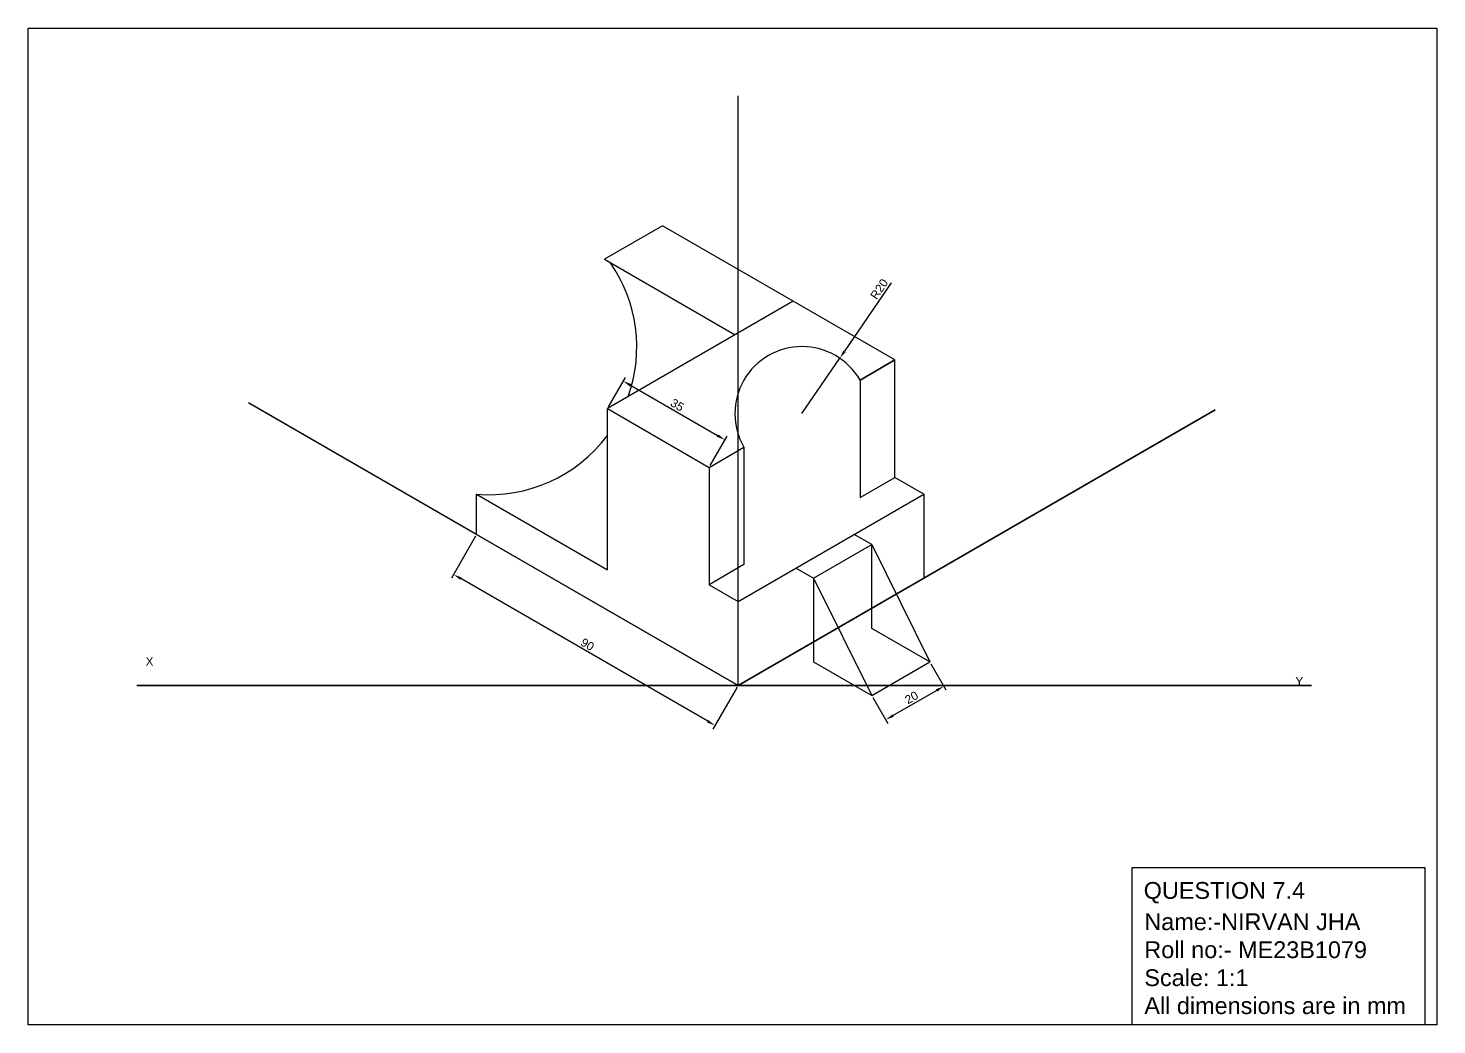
# Model space of a CAD drawing. Header units: millimetres. Extents: x 1481 to 3598, y 1607 to 1917.
# Drawn here: x 3178.4 to 3598.4, y 1620.3 to 1917.3 of the extents above; entities that cross this region are included whole.
import ezdxf

# ---------------------------------------------------------------- set-up
doc = ezdxf.new("R2010")
doc.units = ezdxf.units.MM
doc.styles.get("Standard").update_dxf_attribs({"font": 'arial.ttf'})
doc.dimstyles.new('ISO-25', dxfattribs={"dimtxt": 2.5, "dimasz": 2.5, "dimexe": 1.25, "dimexo": 0.625, "dimtad": 1, "dimtxsty": 'Standard', "dimcen": 2.5, "dimadec": 0, "dimazin": 0, "dimtfac": 1, "dimtmove": 0, "dimatfit": 3, "dimfxl": 1, "dimarcsym": 0})

# ---------------------------------------------------------------- blocks, each defined once
blk = doc.blocks.new('*D17')
at = {"color": 0, "lineweight": -2, "transparency": 16777216}
for p, q in [((3311.79, 1765.89), (3304.6, 1753.42)), ((3381, 1710.76), (3307.39, 1753.26)), ((3389.74, 1720.89), (3382.54, 1708.42))]:
    blk.add_line(p, q, dxfattribs=at)
at = {"color": 0, "transparency": 16777216}
for points in [[(3307.6, 1753.62), (3307.18, 1752.9), (3305.22, 1754.51)], [(3381.21, 1711.12), (3380.79, 1710.4), (3383.16, 1709.51)]]:
    blk.add_solid(points, dxfattribs=at)
at = {"layer": 'Defpoints', "color": 0, "transparency": 16777216}
for p in [(3312.11, 1766.43), (3305.22, 1754.51), (3390.05, 1721.43)]:
    blk.add_point(p, dxfattribs=at)
at = {"color": 0, "transparency": 16777216, "insert": (3345.14, 1733.65), "char_height": 2.5, "attachment_point": 5, "rotation": 330}
blk.add_mtext('90', dxfattribs=at)
blk = doc.blocks.new('*D18')
at = {"color": 0, "lineweight": -2, "transparency": 16777216}
for p, q in [((3447.52, 1727.89), (3452.01, 1720.11)), ((3430.2, 1717.89), (3434.69, 1710.11)), ((3436.23, 1712.44), (3449.22, 1719.94))]:
    blk.add_line(p, q, dxfattribs=at)
at = {"color": 0, "transparency": 16777216}
for points in [[(3449.01, 1720.3), (3449.43, 1719.58), (3451.39, 1721.19)], [(3436.02, 1712.8), (3436.44, 1712.08), (3434.07, 1711.19)]]:
    blk.add_solid(points, dxfattribs=at)
at = {"layer": 'Defpoints', "color": 0, "transparency": 16777216}
for p in [(3447.21, 1728.43), (3429.89, 1718.43), (3451.39, 1721.19)]:
    blk.add_point(p, dxfattribs=at)
at = {"color": 0, "transparency": 16777216, "insert": (3441.77, 1717.84), "char_height": 2.5, "attachment_point": 5, "rotation": 30}
blk.add_mtext('20', dxfattribs=at)
blk = doc.blocks.new('*D19')
at = {"color": 0, "lineweight": -2, "transparency": 16777216}
for p, q in [((3351.39, 1804.47), (3356.44, 1813.21)), ((3357.98, 1810.88), (3383.96, 1795.88)), ((3381.7, 1786.97), (3386.75, 1795.71))]:
    blk.add_line(p, q, dxfattribs=at)
at = {"color": 0, "transparency": 16777216}
for points in [[(3358.18, 1811.24), (3357.77, 1810.52), (3355.81, 1812.13)], [(3384.16, 1796.24), (3383.75, 1795.52), (3386.12, 1794.63)]]:
    blk.add_solid(points, dxfattribs=at)
at = {"layer": 'Defpoints', "color": 0, "transparency": 16777216}
for p in [(3351.08, 1803.93), (3386.12, 1794.63), (3381.39, 1786.43)]:
    blk.add_point(p, dxfattribs=at)
at = {"color": 0, "transparency": 16777216, "insert": (3371.92, 1805.02), "char_height": 2.5, "attachment_point": 5, "rotation": 330}
blk.add_mtext('35', dxfattribs=at)
blk = doc.blocks.new('*D20')
at = {"color": 0, "lineweight": -2, "transparency": 16777216}
for p, q in [((3435.74, 1841.45), (3421.78, 1821.01)), ((3409.1, 1802.43), (3420.38, 1818.95))]:
    blk.add_line(p, q, dxfattribs=at)
at = {"color": 0, "transparency": 16777216}
blk.add_solid([(3421.44, 1821.25), (3422.13, 1820.78), (3420.38, 1818.95)], dxfattribs=at)
at = {"layer": 'Defpoints', "color": 0, "transparency": 16777216}
for p in [(3420.38, 1818.95), (3409.1, 1802.43)]:
    blk.add_point(p, dxfattribs=at)
at = {"color": 0, "transparency": 16777216, "insert": (3432.13, 1839.55), "char_height": 2.5, "attachment_point": 5, "rotation": 55.685}
blk.add_mtext('R20', dxfattribs=at)

msp = doc.modelspace()

# ---------------------------------------------------------------- linework, layer by layer
at = {"color": 116, "true_color": 0x136734}
for p, q in [((3390.048, 1746.429), (3390.048, 1897.164)), ((3312.106, 1766.429), (3244.118, 1805.682)), ((3244.118, 1805.682), (3390.048, 1721.429)), ((3532.263, 1803.537), (3390.048, 1721.429)), ((3445.474, 1753.429), (3532.263, 1803.537)), ((3390.048, 1721.429), (3312.106, 1766.429)), ((3390.048, 1721.429), (3445.474, 1753.429)), ((3390.048, 1721.429), (3390.048, 1746.429)), ((3390.048, 1721.429), (3210.793, 1721.429)), ((3210.793, 1721.429), (3561.056, 1721.429)), ((3561.056, 1721.429), (3390.048, 1721.429))]:
    msp.add_line(p, q, dxfattribs=at)
for p, q in [((3367.532, 1858.429), (3350.211, 1848.429)), ((3406.503, 1835.929), (3367.532, 1858.429)), ((3350.211, 1848.429), (3389.182, 1825.929)), ((3406.503, 1835.929), (3351.077, 1803.929)), ((3436.814, 1818.429), (3406.503, 1835.929)), ((3426.421, 1812.429), (3436.814, 1818.429)), ((3436.814, 1818.429), (3426.421, 1812.429)), ((3436.814, 1783.429), (3436.814, 1818.429)), ((3426.421, 1812.429), (3426.421, 1777.429)), ((3351.077, 1755.929), (3351.077, 1803.929)), ((3351.077, 1803.929), (3381.388, 1786.429)), ((3381.388, 1786.429), (3391.78, 1792.429)), ((3381.388, 1786.429), (3391.78, 1792.429)), ((3391.78, 1792.429), (3391.78, 1757.429)), ((3381.388, 1786.429), (3381.388, 1751.429)), ((3426.421, 1777.429), (3436.814, 1783.429)), ((3445.474, 1778.429), (3436.814, 1783.429)), ((3312.106, 1766.429), (3312.106, 1778.429)), ((3312.106, 1778.429), (3351.077, 1755.929)), ((3390.048, 1746.429), (3445.474, 1778.429)), ((3445.474, 1778.429), (3445.474, 1753.429)), ((3390.048, 1721.429), (3312.106, 1766.429)), ((3429.885, 1763.429), (3424.689, 1766.429)), ((3412.565, 1753.429), (3429.885, 1763.429)), ((3429.885, 1738.429), (3429.885, 1763.429)), ((3429.885, 1763.429), (3447.206, 1728.429)), ((3391.78, 1757.429), (3381.388, 1751.429)), ((3390.048, 1746.429), (3407.369, 1756.429)), ((3407.369, 1756.429), (3412.565, 1753.429)), ((3381.388, 1751.429), (3390.048, 1746.429)), ((3390.048, 1721.429), (3445.474, 1753.429)), ((3412.565, 1753.429), (3412.565, 1728.429)), ((3412.565, 1753.429), (3429.885, 1718.429)), ((3390.048, 1721.429), (3390.048, 1746.429)), ((3447.206, 1728.429), (3429.885, 1738.429)), ((3412.565, 1728.429), (3429.885, 1718.429)), ((3429.885, 1718.429), (3447.206, 1728.429))]:
    msp.add_line(p, q)
for points in [[(3178.385, 1917.302), (3598.385, 1917.302), (3598.385, 1620.302), (3178.385, 1620.302)], [(3507.56, 1667.184), (3594.843, 1667.184), (3594.843, 1620.302), (3507.56, 1620.302)]]:
    msp.add_lwpolyline(points, close=True)
for centre, radius, start, end in [((3315.846, 1822.27), 44, 340.41705, 34.87589), ((3409.101, 1802.429), 20, 30, 210), ((3315.846, 1822.27), 44, 265.12411, 323.19797)]:
    msp.add_arc(centre, radius, start, end)

# ---------------------------------------------------------------- texts
at = {"attachment_point": 1}
for s, width, insert, char_height in [('X', 6.09412, (3213.409, 1729.817), 2.5), ('Y', 7.34965, (3556.222, 1723.929), 2.5), ('QUESTION 7.4', 102.04758, (3510.987, 1662.851), 5), ('Name:-NIRVAN JHA^I\\PRoll no:- ME23B1079\\PScale: 1:1\\PAll dimensions are in mm', 101.8567, (3511.177, 1653.513), 5)]:
    msp.add_mtext_dynamic_manual_height_columns(s, width=width, gutter_width=12.5, heights=[0], dxfattribs=dict(at, insert=insert, char_height=char_height))

# ---------------------------------------------------------------- dimensions: what is measured, and where the dimension line sits
dim = msp.add_radius_dim(center=(3409.101, 1802.429), mpoint=(3420.376, 1818.948), dimstyle='ISO-25')
dim.commit()
dim.dimension.update_dxf_attribs({"geometry": '*D20', "text_midpoint": (3433.703, 1838.474), "dimtype": 164})
for p1, p2, distance, picture, middle in [((3351.077, 1803.929), (3381.388, 1786.429), 9.466, '*D19', (3371.917, 1805.025)), ((3390.048, 1721.429), (3312.106, 1766.429), 13.767, '*D17', (3345.144, 1733.653)), ((3429.885, 1718.429), (3447.206, 1728.429), -8.36, '*D18', (3441.775, 1717.836))]:
    dim = msp.add_aligned_dim(p1=p1, p2=p2, distance=distance, dimstyle='ISO-25')
    dim.commit()
    dim.dimension.update_dxf_attribs({"geometry": picture, "text_midpoint": middle})

doc.saveas('drawing.dxf')
